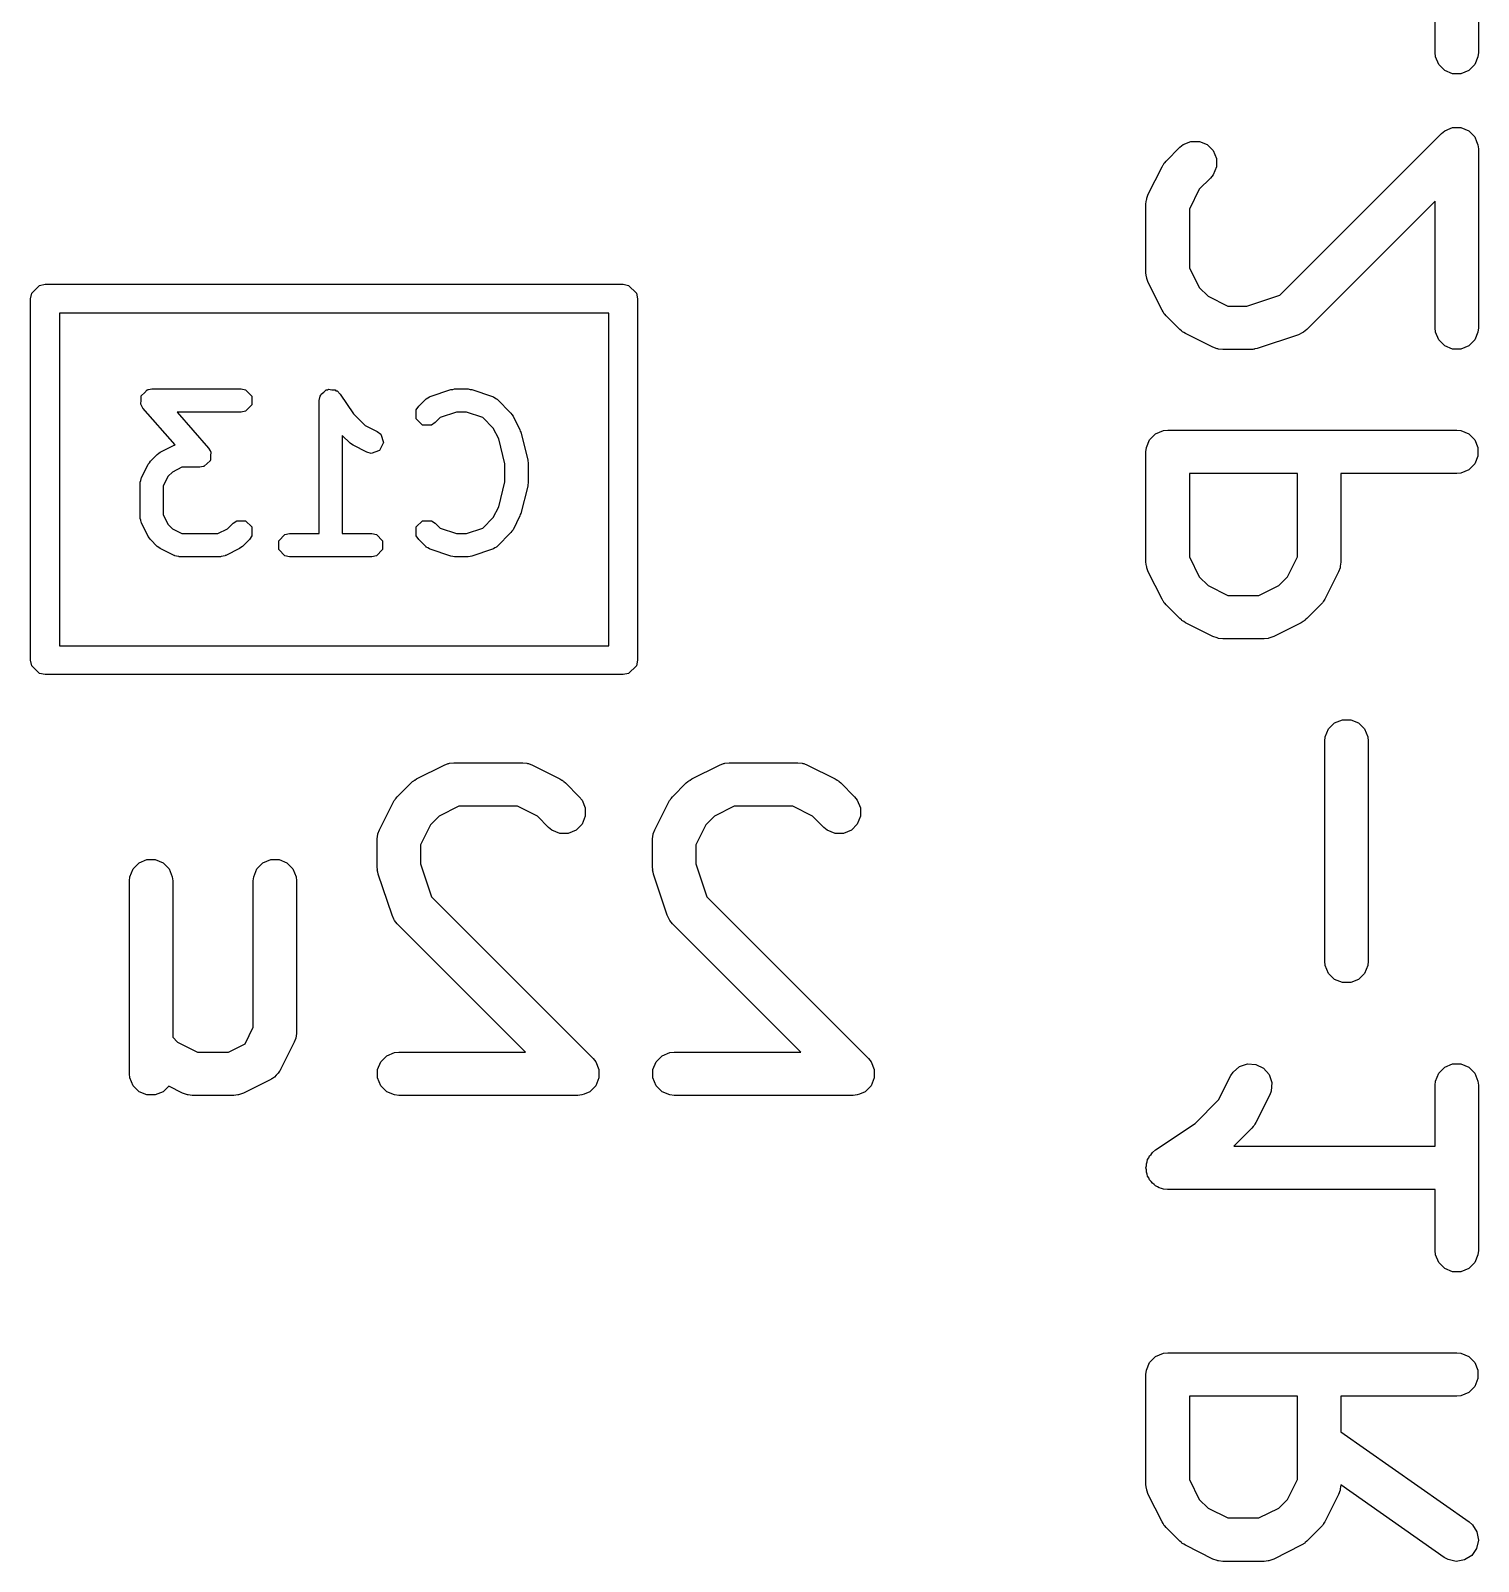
# Model space of a CAD drawing. Extents: x -0.05 to 2.94, y -0.16 to 2.16.
# Drawn here: x 2.6537 to 2.8509, y 1.0677 to 1.2761 of the extents above; entities that cross this region are included whole.
import ezdxf

# ---------------------------------------------------------------- set-up
doc = ezdxf.new("R2010")
doc.units = 0
doc.header["$MEASUREMENT"] = 0
doc.layers.add('BLACK', color=7, linetype='CONTINUOUS')

msp = doc.modelspace()

# ---------------------------------------------------------------- linework, layer by layer
at = {"layer": 'BLACK', "linetype": 'CONTINUOUS'}
for p, q in [((2.85086, 1.29563), (2.85086, 1.27313)), ((2.84495, 1.27313), (2.84495, 1.28143)), ((2.84501, 1.27255), (2.84495, 1.27313)), ((2.84545, 1.27149), (2.84501, 1.27255)), ((2.84627, 1.27068), (2.84545, 1.27149)), ((2.85036, 1.27149), (2.84955, 1.27068)), ((2.8508, 1.27255), (2.85036, 1.27149)), ((2.85086, 1.27313), (2.8508, 1.27255)), ((2.84733, 1.27023), (2.84627, 1.27068)), ((2.84848, 1.27023), (2.84733, 1.27023)), ((2.84955, 1.27068), (2.84848, 1.27023)), ((2.81065, 1.26059), (2.81171, 1.26103)), ((2.81171, 1.26103), (2.81286, 1.26103)), ((2.81286, 1.26103), (2.81393, 1.26059)), ((2.82381, 1.24009), (2.84582, 1.2621)), ((2.84582, 1.2621), (2.84627, 1.26246)), ((2.84627, 1.26246), (2.84702, 1.26277)), ((2.84702, 1.26277), (2.84733, 1.2629)), ((2.84733, 1.2629), (2.84848, 1.2629)), ((2.84848, 1.2629), (2.84955, 1.26246)), ((2.84955, 1.26246), (2.85036, 1.26165)), ((2.85036, 1.26165), (2.85062, 1.26103)), ((2.85062, 1.26103), (2.8508, 1.26058)), ((2.80832, 1.25835), (2.8102, 1.26022)), ((2.8102, 1.26022), (2.81065, 1.26059)), ((2.81393, 1.26059), (2.81474, 1.25977)), ((2.81474, 1.25977), (2.81518, 1.25871)), ((2.8508, 1.26058), (2.85086, 1.26001)), ((2.85086, 1.26001), (2.85086, 1.23564)), ((2.8059, 1.25383), (2.80777, 1.25758)), ((2.80777, 1.25758), (2.80793, 1.25783)), ((2.80793, 1.25783), (2.80796, 1.2579)), ((2.80796, 1.2579), (2.80802, 1.25798)), ((2.80802, 1.25798), (2.80808, 1.25807)), ((2.80808, 1.25807), (2.80814, 1.25812)), ((2.80814, 1.25812), (2.80832, 1.25835)), ((2.81518, 1.25756), (2.81474, 1.25649)), ((2.81518, 1.25871), (2.81518, 1.25756)), ((2.81437, 1.25604), (2.81284, 1.25451)), ((2.81474, 1.25649), (2.81437, 1.25604)), ((2.80558, 1.25251), (2.80564, 1.25308)), ((2.80564, 1.25308), (2.80568, 1.25318)), ((2.80568, 1.25318), (2.80569, 1.25329)), ((2.80569, 1.25329), (2.8059, 1.25383)), ((2.81284, 1.25451), (2.81149, 1.25181)), ((2.84495, 1.25288), (2.8275, 1.23542)), ((2.84495, 1.23564), (2.84495, 1.25288)), ((2.80558, 1.24313), (2.80558, 1.25251)), ((2.81149, 1.25181), (2.81149, 1.24383)), ((2.80564, 1.24256), (2.80558, 1.24313)), ((2.80568, 1.24246), (2.80564, 1.24256)), ((2.80569, 1.24235), (2.80568, 1.24246)), ((2.8059, 1.24181), (2.80569, 1.24235)), ((2.81149, 1.24383), (2.81284, 1.24113)), ((2.65366, 1.23961), (2.65381, 1.24036)), ((2.65381, 1.24036), (2.65488, 1.24142)), ((2.65488, 1.24142), (2.65563, 1.24157)), ((2.65563, 1.24157), (2.73437, 1.24157)), ((2.73437, 1.24157), (2.73512, 1.24142)), ((2.73512, 1.24142), (2.73619, 1.24036)), ((2.73619, 1.24036), (2.73634, 1.23961)), ((2.80777, 1.23806), (2.8059, 1.24181)), ((2.81284, 1.24113), (2.81403, 1.23994)), ((2.81931, 1.23859), (2.82381, 1.24009)), ((2.65366, 1.19039), (2.65366, 1.23961)), ((2.73634, 1.23961), (2.73634, 1.19039)), ((2.80793, 1.23782), (2.80777, 1.23806)), ((2.81403, 1.23994), (2.81673, 1.23859)), ((2.81673, 1.23859), (2.81931, 1.23859)), ((2.6576, 1.23764), (2.6576, 1.19236)), ((2.7324, 1.23764), (2.6576, 1.23764)), ((2.7324, 1.19236), (2.7324, 1.23764)), ((2.80796, 1.23774), (2.80793, 1.23782)), ((2.80802, 1.23766), (2.80796, 1.23774)), ((2.80808, 1.23757), (2.80802, 1.23766)), ((2.80814, 1.23752), (2.80808, 1.23757)), ((2.80832, 1.2373), (2.80814, 1.23752)), ((2.8102, 1.23542), (2.80832, 1.2373)), ((2.81042, 1.23524), (2.8102, 1.23542)), ((2.81048, 1.23518), (2.81042, 1.23524)), ((2.81056, 1.23512), (2.81048, 1.23518)), ((2.81065, 1.23506), (2.81056, 1.23512)), ((2.81072, 1.23503), (2.81065, 1.23506)), ((2.81097, 1.23487), (2.81072, 1.23503)), ((2.81471, 1.23299), (2.81097, 1.23487)), ((2.82634, 1.23471), (2.82072, 1.23283)), ((2.82687, 1.23495), (2.82634, 1.23471)), ((2.82695, 1.23501), (2.82687, 1.23495)), ((2.82705, 1.23506), (2.82695, 1.23501)), ((2.8275, 1.23542), (2.82705, 1.23506)), ((2.84501, 1.23506), (2.84495, 1.23564)), ((2.84545, 1.234), (2.84501, 1.23506)), ((2.84627, 1.23318), (2.84545, 1.234)), ((2.85036, 1.234), (2.84955, 1.23318)), ((2.8508, 1.23506), (2.85036, 1.234)), ((2.85086, 1.23564), (2.8508, 1.23506)), ((2.81526, 1.23279), (2.81471, 1.23299)), ((2.81536, 1.23278), (2.81526, 1.23279)), ((2.81546, 1.23274), (2.81536, 1.23278)), ((2.81604, 1.23268), (2.81546, 1.23274)), ((2.81978, 1.23268), (2.81604, 1.23268)), ((2.82008, 1.23271), (2.81978, 1.23268)), ((2.82015, 1.23271), (2.82008, 1.23271)), ((2.82026, 1.23273), (2.82015, 1.23271)), ((2.82036, 1.23274), (2.82026, 1.23273)), ((2.82043, 1.23277), (2.82036, 1.23274)), ((2.82072, 1.23283), (2.82043, 1.23277)), ((2.84733, 1.23274), (2.84627, 1.23318)), ((2.84848, 1.23274), (2.84733, 1.23274)), ((2.84955, 1.23318), (2.84848, 1.23274)), ((2.66867, 1.22524), (2.6687, 1.22579)), ((2.6687, 1.22634), (2.66874, 1.22638)), ((2.6687, 1.22579), (2.6687, 1.22634)), ((2.66874, 1.22638), (2.66875, 1.22644)), ((2.66875, 1.22644), (2.66916, 1.22681)), ((2.66916, 1.22681), (2.66956, 1.2272)), ((2.66956, 1.2272), (2.66963, 1.22721)), ((2.66963, 1.22721), (2.66965, 1.22723)), ((2.66965, 1.22723), (2.66972, 1.22723)), ((2.66972, 1.22723), (2.67016, 1.22732)), ((2.67016, 1.22732), (2.68235, 1.22732)), ((2.68235, 1.22732), (2.68295, 1.2272)), ((2.68295, 1.2272), (2.6838, 1.22634)), ((2.6838, 1.22634), (2.6838, 1.22514)), ((2.69296, 1.22574), (2.69308, 1.22634)), ((2.69296, 1.20763), (2.69296, 1.22574)), ((2.69308, 1.22634), (2.69319, 1.22646)), ((2.69319, 1.22646), (2.69322, 1.22662)), ((2.69322, 1.22662), (2.6936, 1.22687)), ((2.6936, 1.22687), (2.69393, 1.2272)), ((2.69393, 1.2272), (2.69409, 1.2272)), ((2.69409, 1.2272), (2.69423, 1.22729)), ((2.69423, 1.22729), (2.69468, 1.2272)), ((2.69468, 1.2272), (2.69513, 1.2272)), ((2.69513, 1.2272), (2.69525, 1.22708)), ((2.69525, 1.22708), (2.69541, 1.22705)), ((2.69541, 1.22705), (2.69584, 1.22662)), ((2.69584, 1.22662), (2.69763, 1.22393)), ((2.70654, 1.22498), (2.70748, 1.22592)), ((2.70748, 1.22592), (2.70754, 1.22596)), ((2.70754, 1.22596), (2.70756, 1.22599)), ((2.70756, 1.22599), (2.70778, 1.22612)), ((2.70778, 1.22612), (2.70799, 1.22626)), ((2.70799, 1.22626), (2.70803, 1.22626)), ((2.70803, 1.22626), (2.70809, 1.2263)), ((2.70809, 1.2263), (2.71091, 1.22724)), ((2.71091, 1.22724), (2.71116, 1.22727)), ((2.71116, 1.22727), (2.7114, 1.22732)), ((2.7114, 1.22732), (2.71328, 1.22732)), ((2.71328, 1.22732), (2.71353, 1.22727)), ((2.71353, 1.22727), (2.71378, 1.22724)), ((2.71378, 1.22724), (2.71659, 1.2263)), ((2.71659, 1.2263), (2.71666, 1.22626)), ((2.71666, 1.22626), (2.71669, 1.22626)), ((2.71669, 1.22626), (2.7169, 1.22612)), ((2.7169, 1.22612), (2.71712, 1.22599)), ((2.71712, 1.22599), (2.71714, 1.22596)), ((2.71714, 1.22596), (2.7172, 1.22592)), ((2.7172, 1.22592), (2.71908, 1.22404)), ((2.6687, 1.22517), (2.66867, 1.22524)), ((2.6687, 1.22514), (2.6687, 1.22517)), ((2.66875, 1.22509), (2.6687, 1.22514)), ((2.66897, 1.22471), (2.66875, 1.22509)), ((2.67335, 1.21971), (2.66897, 1.22471)), ((2.68235, 1.22417), (2.67363, 1.22417)), ((2.67363, 1.22417), (2.67791, 1.21928)), ((2.68295, 1.22429), (2.68235, 1.22417)), ((2.6838, 1.22514), (2.68295, 1.22429)), ((2.69763, 1.22393), (2.69921, 1.22235)), ((2.7062, 1.22447), (2.70654, 1.22498)), ((2.7062, 1.22326), (2.7062, 1.22447)), ((2.70944, 1.22343), (2.70877, 1.22275)), ((2.71166, 1.22417), (2.70944, 1.22343)), ((2.71302, 1.22417), (2.71166, 1.22417)), ((2.71524, 1.22343), (2.71302, 1.22417)), ((2.71667, 1.222), (2.71524, 1.22343)), ((2.71908, 1.22404), (2.71922, 1.22383)), ((2.71922, 1.22383), (2.71937, 1.22363)), ((2.71937, 1.22363), (2.72031, 1.22176)), ((2.69921, 1.22235), (2.70086, 1.22153)), ((2.70086, 1.22153), (2.70135, 1.22115)), ((2.70705, 1.22241), (2.7062, 1.22326)), ((2.70826, 1.22241), (2.70705, 1.22241)), ((2.70877, 1.22275), (2.70826, 1.22241)), ((2.71742, 1.22051), (2.71667, 1.222)), ((2.72031, 1.22176), (2.72036, 1.22159)), ((2.72036, 1.22159), (2.72043, 1.22144)), ((2.72043, 1.22144), (2.72137, 1.21769)), ((2.8069, 1.22122), (2.80796, 1.22166)), ((2.80796, 1.22166), (2.80854, 1.22172)), ((2.80854, 1.22172), (2.84791, 1.22172)), ((2.84791, 1.22172), (2.84848, 1.22166)), ((2.84848, 1.22166), (2.84955, 1.22122)), ((2.67133, 1.21871), (2.6732, 1.21965)), ((2.6732, 1.21965), (2.67328, 1.21967)), ((2.67328, 1.21967), (2.67331, 1.2197)), ((2.67331, 1.2197), (2.67335, 1.21971)), ((2.67791, 1.21928), (2.67813, 1.21889)), ((2.69717, 1.21994), (2.69611, 1.221)), ((2.69611, 1.221), (2.69611, 1.20763)), ((2.69738, 1.2198), (2.69717, 1.21994)), ((2.69758, 1.21965), (2.69738, 1.2198)), ((2.69945, 1.21871), (2.69758, 1.21965)), ((2.70173, 1.22001), (2.70119, 1.21893)), ((2.70135, 1.22115), (2.70173, 1.22001)), ((2.71827, 1.21711), (2.71742, 1.22051)), ((2.80558, 1.21876), (2.80564, 1.21934)), ((2.80564, 1.21934), (2.80608, 1.2204)), ((2.80608, 1.2204), (2.8069, 1.22122)), ((2.84955, 1.22122), (2.85036, 1.2204)), ((2.85036, 1.2204), (2.8508, 1.21934)), ((2.8508, 1.21934), (2.8508, 1.21819)), ((2.66969, 1.21707), (2.66984, 1.21727)), ((2.66984, 1.21727), (2.66998, 1.21748)), ((2.66998, 1.21748), (2.67092, 1.21842)), ((2.67092, 1.21842), (2.67113, 1.21856)), ((2.67113, 1.21856), (2.67133, 1.21871)), ((2.67772, 1.21718), (2.67732, 1.21679)), ((2.67813, 1.21754), (2.67772, 1.21718)), ((2.67813, 1.21889), (2.67818, 1.21885)), ((2.67814, 1.2176), (2.67813, 1.21754)), ((2.67818, 1.21764), (2.67814, 1.2176)), ((2.67818, 1.21885), (2.67818, 1.21881)), ((2.67818, 1.21881), (2.67821, 1.21875)), ((2.67821, 1.21875), (2.67818, 1.21819)), ((2.67818, 1.21819), (2.67818, 1.21764)), ((2.70004, 1.21855), (2.69945, 1.21871)), ((2.70119, 1.21893), (2.70004, 1.21855)), ((2.71827, 1.21469), (2.71827, 1.21711)), ((2.72137, 1.21769), (2.72138, 1.21749)), ((2.72138, 1.21749), (2.72142, 1.21731)), ((2.72142, 1.21731), (2.72142, 1.21449)), ((2.80558, 1.20376), (2.80558, 1.21876)), ((2.85036, 1.21712), (2.84955, 1.21631)), ((2.8508, 1.21819), (2.85036, 1.21712)), ((2.66866, 1.21485), (2.6687, 1.2151)), ((2.6687, 1.2151), (2.66873, 1.21512)), ((2.66873, 1.21512), (2.66875, 1.2152)), ((2.66875, 1.2152), (2.66969, 1.21707)), ((2.67239, 1.21544), (2.67173, 1.21412)), ((2.67297, 1.21601), (2.67239, 1.21544)), ((2.67428, 1.21667), (2.67297, 1.21601)), ((2.67672, 1.21667), (2.67428, 1.21667)), ((2.67716, 1.21676), (2.67672, 1.21667)), ((2.67723, 1.21675), (2.67716, 1.21676)), ((2.67725, 1.21677), (2.67723, 1.21675)), ((2.67732, 1.21679), (2.67725, 1.21677)), ((2.82621, 1.21581), (2.81149, 1.21581)), ((2.81149, 1.21581), (2.81149, 1.20446)), ((2.82621, 1.20446), (2.82621, 1.21581)), ((2.84791, 1.21581), (2.83211, 1.21581)), ((2.83211, 1.21581), (2.83211, 1.20376)), ((2.84848, 1.21587), (2.84791, 1.21581)), ((2.84955, 1.21631), (2.84848, 1.21587)), ((2.66858, 1.21449), (2.6686, 1.21457)), ((2.66858, 1.20981), (2.66858, 1.21449)), ((2.66859, 1.21461), (2.66866, 1.21485)), ((2.6686, 1.21457), (2.66859, 1.21461)), ((2.67173, 1.21412), (2.67173, 1.21018)), ((2.71742, 1.21129), (2.71827, 1.21469)), ((2.72137, 1.21411), (2.72043, 1.21036)), ((2.72138, 1.2143), (2.72137, 1.21411)), ((2.72142, 1.21449), (2.72138, 1.2143)), ((2.71667, 1.2098), (2.71742, 1.21129)), ((2.6686, 1.20973), (2.66858, 1.20981)), ((2.66859, 1.20969), (2.6686, 1.20973)), ((2.66866, 1.20945), (2.66859, 1.20969)), ((2.6687, 1.2092), (2.66866, 1.20945)), ((2.66873, 1.20918), (2.6687, 1.2092)), ((2.66875, 1.2091), (2.66873, 1.20918)), ((2.66969, 1.20723), (2.66875, 1.2091)), ((2.67173, 1.21018), (2.67239, 1.20886)), ((2.67239, 1.20886), (2.67297, 1.20829)), ((2.68048, 1.20829), (2.68123, 1.20905)), ((2.68123, 1.20905), (2.68174, 1.20939)), ((2.68174, 1.20939), (2.68295, 1.20939)), ((2.68295, 1.20939), (2.6838, 1.20853)), ((2.7062, 1.20853), (2.70705, 1.20939)), ((2.70705, 1.20939), (2.70826, 1.20939)), ((2.70826, 1.20939), (2.70877, 1.20905)), ((2.70877, 1.20905), (2.70944, 1.20837)), ((2.71524, 1.20837), (2.71667, 1.2098)), ((2.72031, 1.21004), (2.71937, 1.20816)), ((2.72036, 1.21021), (2.72031, 1.21004)), ((2.72043, 1.21036), (2.72036, 1.21021)), ((2.66984, 1.20703), (2.66969, 1.20723)), ((2.66998, 1.20682), (2.66984, 1.20703)), ((2.67092, 1.20588), (2.66998, 1.20682)), ((2.67297, 1.20829), (2.67428, 1.20763)), ((2.67428, 1.20763), (2.67916, 1.20763)), ((2.67916, 1.20763), (2.68048, 1.20829)), ((2.68346, 1.20682), (2.68252, 1.20588)), ((2.6838, 1.20733), (2.68346, 1.20682)), ((2.6838, 1.20853), (2.6838, 1.20733)), ((2.68745, 1.20666), (2.6883, 1.20751)), ((2.6883, 1.20751), (2.68891, 1.20763)), ((2.68891, 1.20763), (2.69296, 1.20763)), ((2.69611, 1.20763), (2.70016, 1.20763)), ((2.70016, 1.20763), (2.70076, 1.20751)), ((2.70076, 1.20751), (2.70161, 1.20666)), ((2.7062, 1.20733), (2.7062, 1.20853)), ((2.70654, 1.20682), (2.7062, 1.20733)), ((2.70748, 1.20588), (2.70654, 1.20682)), ((2.70944, 1.20837), (2.71166, 1.20763)), ((2.71166, 1.20763), (2.71302, 1.20763)), ((2.71302, 1.20763), (2.71524, 1.20837)), ((2.71908, 1.20776), (2.7172, 1.20588)), ((2.71922, 1.20797), (2.71908, 1.20776)), ((2.71937, 1.20816), (2.71922, 1.20797)), ((2.67113, 1.20574), (2.67092, 1.20588)), ((2.67133, 1.20559), (2.67113, 1.20574)), ((2.6732, 1.20465), (2.67133, 1.20559)), ((2.67328, 1.20463), (2.6732, 1.20465)), ((2.67331, 1.2046), (2.67328, 1.20463)), ((2.67355, 1.20455), (2.67331, 1.2046)), ((2.68014, 1.2046), (2.67989, 1.20455)), ((2.68016, 1.20463), (2.68014, 1.2046)), ((2.68024, 1.20465), (2.68016, 1.20463)), ((2.68211, 1.20559), (2.68024, 1.20465)), ((2.68231, 1.20574), (2.68211, 1.20559)), ((2.68252, 1.20588), (2.68231, 1.20574)), ((2.68745, 1.20545), (2.68745, 1.20666)), ((2.6883, 1.2046), (2.68745, 1.20545)), ((2.68891, 1.20448), (2.6883, 1.2046)), ((2.70076, 1.2046), (2.70016, 1.20448)), ((2.70161, 1.20545), (2.70076, 1.2046)), ((2.70161, 1.20666), (2.70161, 1.20545)), ((2.70754, 1.20584), (2.70748, 1.20588)), ((2.70756, 1.2058), (2.70754, 1.20584)), ((2.70778, 1.20568), (2.70756, 1.2058)), ((2.70799, 1.20554), (2.70778, 1.20568)), ((2.70803, 1.20554), (2.70799, 1.20554)), ((2.70809, 1.2055), (2.70803, 1.20554)), ((2.71091, 1.20456), (2.70809, 1.2055)), ((2.71659, 1.2055), (2.71378, 1.20456)), ((2.71666, 1.20554), (2.71659, 1.2055)), ((2.71669, 1.20554), (2.71666, 1.20554)), ((2.7169, 1.20568), (2.71669, 1.20554)), ((2.71712, 1.2058), (2.7169, 1.20568)), ((2.71714, 1.20584), (2.71712, 1.2058)), ((2.7172, 1.20588), (2.71714, 1.20584)), ((2.6738, 1.20449), (2.67355, 1.20455)), ((2.67383, 1.2045), (2.6738, 1.20449)), ((2.67391, 1.20448), (2.67383, 1.2045)), ((2.67953, 1.20448), (2.67391, 1.20448)), ((2.67961, 1.2045), (2.67953, 1.20448)), ((2.67964, 1.20449), (2.67961, 1.2045)), ((2.67989, 1.20455), (2.67964, 1.20449)), ((2.70016, 1.20448), (2.68891, 1.20448)), ((2.71116, 1.20453), (2.71091, 1.20456)), ((2.7114, 1.20448), (2.71116, 1.20453)), ((2.71328, 1.20448), (2.7114, 1.20448)), ((2.71353, 1.20453), (2.71328, 1.20448)), ((2.71378, 1.20456), (2.71353, 1.20453)), ((2.80564, 1.20319), (2.80558, 1.20376)), ((2.80568, 1.20309), (2.80564, 1.20319)), ((2.80569, 1.20298), (2.80568, 1.20309)), ((2.8059, 1.20244), (2.80569, 1.20298)), ((2.81149, 1.20446), (2.81284, 1.20176)), ((2.82486, 1.20176), (2.82621, 1.20446)), ((2.83201, 1.20298), (2.8318, 1.20244)), ((2.83205, 1.20319), (2.83201, 1.20309)), ((2.83201, 1.20309), (2.83201, 1.20298)), ((2.83211, 1.20376), (2.83205, 1.20319)), ((2.80777, 1.19869), (2.8059, 1.20244)), ((2.81284, 1.20176), (2.81403, 1.20057)), ((2.81403, 1.20057), (2.81673, 1.19922)), ((2.82096, 1.19922), (2.82366, 1.20057)), ((2.82366, 1.20057), (2.82486, 1.20176)), ((2.8318, 1.20244), (2.82992, 1.19869)), ((2.80793, 1.19845), (2.80777, 1.19869)), ((2.80796, 1.19837), (2.80793, 1.19845)), ((2.80802, 1.19829), (2.80796, 1.19837)), ((2.81673, 1.19922), (2.82096, 1.19922)), ((2.82974, 1.19837), (2.82967, 1.19829)), ((2.82977, 1.19845), (2.82974, 1.19837)), ((2.82992, 1.19869), (2.82977, 1.19845)), ((2.80808, 1.1982), (2.80802, 1.19829)), ((2.80814, 1.19815), (2.80808, 1.1982)), ((2.80832, 1.19793), (2.80814, 1.19815)), ((2.8102, 1.19605), (2.80832, 1.19793)), ((2.82937, 1.19793), (2.8275, 1.19605)), ((2.82956, 1.19815), (2.82937, 1.19793)), ((2.82962, 1.1982), (2.82956, 1.19815)), ((2.82967, 1.19829), (2.82962, 1.1982)), ((2.81042, 1.19587), (2.8102, 1.19605)), ((2.81048, 1.19581), (2.81042, 1.19587)), ((2.81056, 1.19575), (2.81048, 1.19581)), ((2.81065, 1.19569), (2.81056, 1.19575)), ((2.81072, 1.19566), (2.81065, 1.19569)), ((2.81097, 1.1955), (2.81072, 1.19566)), ((2.81471, 1.19362), (2.81097, 1.1955)), ((2.82673, 1.1955), (2.82298, 1.19362)), ((2.82698, 1.19566), (2.82673, 1.1955)), ((2.82705, 1.19569), (2.82698, 1.19566)), ((2.82713, 1.19575), (2.82705, 1.19569)), ((2.82722, 1.19581), (2.82713, 1.19575)), ((2.82727, 1.19587), (2.82722, 1.19581)), ((2.8275, 1.19605), (2.82727, 1.19587)), ((2.6576, 1.19236), (2.7324, 1.19236)), ((2.81526, 1.19342), (2.81471, 1.19362)), ((2.81536, 1.19341), (2.81526, 1.19342)), ((2.81546, 1.19337), (2.81536, 1.19341)), ((2.81604, 1.19331), (2.81546, 1.19337)), ((2.82166, 1.19331), (2.81604, 1.19331)), ((2.82224, 1.19337), (2.82166, 1.19331)), ((2.82233, 1.19341), (2.82224, 1.19337)), ((2.82244, 1.19342), (2.82233, 1.19341)), ((2.82298, 1.19362), (2.82244, 1.19342)), ((2.65381, 1.18964), (2.65366, 1.19039)), ((2.73634, 1.19039), (2.73619, 1.18964)), ((2.65488, 1.18858), (2.65381, 1.18964)), ((2.65563, 1.18843), (2.65488, 1.18858)), ((2.73437, 1.18843), (2.65563, 1.18843)), ((2.73512, 1.18858), (2.73437, 1.18843)), ((2.73619, 1.18964), (2.73512, 1.18858)), ((2.83045, 1.18103), (2.83127, 1.18185)), ((2.83127, 1.18185), (2.83233, 1.18229)), ((2.83233, 1.18229), (2.83348, 1.18229)), ((2.83348, 1.18229), (2.83455, 1.18185)), ((2.83455, 1.18185), (2.83536, 1.18103)), ((2.82996, 1.17939), (2.83001, 1.17997)), ((2.83001, 1.17997), (2.83045, 1.18103)), ((2.83536, 1.18103), (2.8358, 1.17997)), ((2.8358, 1.17997), (2.83586, 1.17939)), ((2.82996, 1.1494), (2.82996, 1.17939)), ((2.83586, 1.17939), (2.83586, 1.1494)), ((2.70624, 1.17423), (2.70999, 1.1761)), ((2.70999, 1.1761), (2.71053, 1.17631)), ((2.71053, 1.17631), (2.71064, 1.17632)), ((2.71064, 1.17632), (2.71074, 1.17636)), ((2.71074, 1.17636), (2.71131, 1.17642)), ((2.71131, 1.17642), (2.72069, 1.17642)), ((2.72069, 1.17642), (2.72126, 1.17636)), ((2.72126, 1.17636), (2.72136, 1.17632)), ((2.72136, 1.17632), (2.72147, 1.17631)), ((2.72147, 1.17631), (2.72201, 1.1761)), ((2.72201, 1.1761), (2.72576, 1.17423)), ((2.74374, 1.17423), (2.74749, 1.1761)), ((2.74749, 1.1761), (2.74803, 1.17631)), ((2.74803, 1.17631), (2.74813, 1.17632)), ((2.74813, 1.17632), (2.74823, 1.17636)), ((2.74823, 1.17636), (2.74881, 1.17642)), ((2.74881, 1.17642), (2.75818, 1.17642)), ((2.75818, 1.17642), (2.75876, 1.17636)), ((2.75876, 1.17636), (2.75886, 1.17632)), ((2.75886, 1.17632), (2.75896, 1.17631)), ((2.75896, 1.17631), (2.7595, 1.1761)), ((2.7595, 1.1761), (2.76325, 1.17423)), ((2.7036, 1.1718), (2.70548, 1.17368)), ((2.70548, 1.17368), (2.7057, 1.17386)), ((2.7057, 1.17386), (2.70575, 1.17392)), ((2.70575, 1.17392), (2.70584, 1.17398)), ((2.70584, 1.17398), (2.70592, 1.17404)), ((2.70592, 1.17404), (2.706, 1.17407)), ((2.706, 1.17407), (2.70624, 1.17423)), ((2.72576, 1.17423), (2.726, 1.17407)), ((2.726, 1.17407), (2.72608, 1.17404)), ((2.72608, 1.17404), (2.72616, 1.17398)), ((2.72616, 1.17398), (2.72625, 1.17392)), ((2.72625, 1.17392), (2.7263, 1.17386)), ((2.7263, 1.17386), (2.72652, 1.17368)), ((2.72652, 1.17368), (2.7284, 1.1718)), ((2.7411, 1.1718), (2.74297, 1.17368)), ((2.74297, 1.17368), (2.7432, 1.17386)), ((2.7432, 1.17386), (2.74325, 1.17392)), ((2.74325, 1.17392), (2.74334, 1.17398)), ((2.74334, 1.17398), (2.74342, 1.17404)), ((2.74342, 1.17404), (2.74349, 1.17407)), ((2.74349, 1.17407), (2.74374, 1.17423)), ((2.76325, 1.17423), (2.7635, 1.17407)), ((2.7635, 1.17407), (2.76357, 1.17404)), ((2.76357, 1.17404), (2.76365, 1.17398)), ((2.76365, 1.17398), (2.76374, 1.17392)), ((2.76374, 1.17392), (2.76379, 1.17386)), ((2.76379, 1.17386), (2.76402, 1.17368)), ((2.76402, 1.17368), (2.76589, 1.1718)), ((2.70305, 1.17103), (2.7032, 1.17128)), ((2.7032, 1.17128), (2.70323, 1.17135)), ((2.70323, 1.17135), (2.7033, 1.17144)), ((2.7033, 1.17144), (2.70336, 1.17152)), ((2.70336, 1.17152), (2.70342, 1.17158)), ((2.70342, 1.17158), (2.7036, 1.1718)), ((2.7284, 1.1718), (2.72877, 1.17135)), ((2.72877, 1.17135), (2.72921, 1.17029)), ((2.74054, 1.17103), (2.7407, 1.17128)), ((2.7407, 1.17128), (2.74073, 1.17135)), ((2.74073, 1.17135), (2.7408, 1.17144)), ((2.7408, 1.17144), (2.74085, 1.17152)), ((2.74085, 1.17152), (2.74091, 1.17158)), ((2.74091, 1.17158), (2.7411, 1.1718)), ((2.76589, 1.1718), (2.76626, 1.17135)), ((2.76626, 1.17135), (2.7667, 1.17029)), ((2.70117, 1.16729), (2.70305, 1.17103)), ((2.70931, 1.16916), (2.70812, 1.16797)), ((2.71201, 1.17051), (2.70931, 1.16916)), ((2.71999, 1.17051), (2.71201, 1.17051)), ((2.72269, 1.16916), (2.71999, 1.17051)), ((2.72422, 1.16763), (2.72269, 1.16916)), ((2.72921, 1.17029), (2.72921, 1.16914)), ((2.73867, 1.16729), (2.74054, 1.17103)), ((2.74681, 1.16916), (2.74561, 1.16797)), ((2.74951, 1.17051), (2.74681, 1.16916)), ((2.75749, 1.17051), (2.74951, 1.17051)), ((2.76018, 1.16916), (2.75749, 1.17051)), ((2.76172, 1.16763), (2.76018, 1.16916)), ((2.7667, 1.17029), (2.7667, 1.16914)), ((2.70097, 1.16674), (2.70117, 1.16729)), ((2.70812, 1.16797), (2.70677, 1.16527)), ((2.72467, 1.16726), (2.72422, 1.16763)), ((2.72574, 1.16682), (2.72467, 1.16726)), ((2.72795, 1.16726), (2.72689, 1.16682)), ((2.72877, 1.16807), (2.72795, 1.16726)), ((2.72921, 1.16914), (2.72877, 1.16807)), ((2.73846, 1.16674), (2.73867, 1.16729)), ((2.74561, 1.16797), (2.74426, 1.16527)), ((2.76217, 1.16726), (2.76172, 1.16763)), ((2.76323, 1.16682), (2.76217, 1.16726)), ((2.76545, 1.16726), (2.76438, 1.16682)), ((2.76626, 1.16807), (2.76545, 1.16726)), ((2.7667, 1.16914), (2.76626, 1.16807)), ((2.70086, 1.16596), (2.70092, 1.16654)), ((2.70086, 1.16222), (2.70086, 1.16596)), ((2.70092, 1.16654), (2.70096, 1.16664)), ((2.70096, 1.16664), (2.70097, 1.16674)), ((2.70677, 1.16527), (2.70677, 1.16269)), ((2.72689, 1.16682), (2.72574, 1.16682)), ((2.73836, 1.16596), (2.73841, 1.16654)), ((2.73836, 1.16222), (2.73836, 1.16596)), ((2.73841, 1.16654), (2.73845, 1.16664)), ((2.73845, 1.16664), (2.73846, 1.16674)), ((2.74426, 1.16527), (2.74426, 1.16269)), ((2.76438, 1.16682), (2.76323, 1.16682)), ((2.66843, 1.1628), (2.66949, 1.16324)), ((2.66949, 1.16324), (2.67064, 1.16324)), ((2.67064, 1.16324), (2.67171, 1.1628)), ((2.6853, 1.1628), (2.68637, 1.16324)), ((2.68637, 1.16324), (2.68752, 1.16324)), ((2.68752, 1.16324), (2.68858, 1.1628)), ((2.66712, 1.16034), (2.66717, 1.16092)), ((2.66717, 1.16092), (2.66761, 1.16198)), ((2.66761, 1.16198), (2.66843, 1.1628)), ((2.67171, 1.1628), (2.67252, 1.16198)), ((2.67252, 1.16198), (2.67296, 1.16092)), ((2.67296, 1.16092), (2.67302, 1.16034)), ((2.68399, 1.16034), (2.68405, 1.16092)), ((2.68405, 1.16092), (2.68449, 1.16198)), ((2.68449, 1.16198), (2.6853, 1.1628)), ((2.68858, 1.1628), (2.6894, 1.16198)), ((2.6894, 1.16198), (2.68984, 1.16092)), ((2.68984, 1.16092), (2.68989, 1.16034)), ((2.70089, 1.16192), (2.70086, 1.16222)), ((2.70088, 1.16185), (2.70089, 1.16192)), ((2.70091, 1.16174), (2.70088, 1.16185)), ((2.70092, 1.16164), (2.70091, 1.16174)), ((2.70095, 1.16157), (2.70092, 1.16164)), ((2.70101, 1.16128), (2.70095, 1.16157)), ((2.70289, 1.15566), (2.70101, 1.16128)), ((2.70677, 1.16269), (2.70827, 1.15819)), ((2.73839, 1.16192), (2.73836, 1.16222)), ((2.73838, 1.16185), (2.73839, 1.16192)), ((2.7384, 1.16174), (2.73838, 1.16185)), ((2.73841, 1.16164), (2.7384, 1.16174)), ((2.73844, 1.16157), (2.73841, 1.16164)), ((2.73851, 1.16128), (2.73844, 1.16157)), ((2.74038, 1.15566), (2.73851, 1.16128)), ((2.74426, 1.16269), (2.74576, 1.15819)), ((2.66712, 1.13409), (2.66712, 1.16034)), ((2.67302, 1.16034), (2.67302, 1.13907)), ((2.68399, 1.14042), (2.68399, 1.16034)), ((2.68989, 1.16034), (2.68989, 1.13972)), ((2.70827, 1.15819), (2.73027, 1.13618)), ((2.74576, 1.15819), (2.76777, 1.13618)), ((2.70312, 1.15513), (2.70289, 1.15566)), ((2.70319, 1.15505), (2.70312, 1.15513)), ((2.70323, 1.15495), (2.70319, 1.15505)), ((2.7036, 1.1545), (2.70323, 1.15495)), ((2.74062, 1.15513), (2.74038, 1.15566)), ((2.74069, 1.15505), (2.74062, 1.15513)), ((2.74073, 1.15495), (2.74069, 1.15505)), ((2.7411, 1.1545), (2.74073, 1.15495)), ((2.72106, 1.13705), (2.7036, 1.1545)), ((2.75855, 1.13705), (2.7411, 1.1545)), ((2.83001, 1.14882), (2.82996, 1.1494)), ((2.83045, 1.14776), (2.83001, 1.14882)), ((2.8358, 1.14882), (2.83536, 1.14776)), ((2.83586, 1.1494), (2.8358, 1.14882)), ((2.83127, 1.14694), (2.83045, 1.14776)), ((2.83233, 1.1465), (2.83127, 1.14694)), ((2.83348, 1.1465), (2.83233, 1.1465)), ((2.83455, 1.14694), (2.83348, 1.1465)), ((2.83536, 1.14776), (2.83455, 1.14694)), ((2.68287, 1.13817), (2.68399, 1.14042)), ((2.67302, 1.13907), (2.67369, 1.1384)), ((2.67369, 1.1384), (2.67639, 1.13705)), ((2.68062, 1.13705), (2.68287, 1.13817)), ((2.68958, 1.1384), (2.68771, 1.13465)), ((2.68979, 1.13894), (2.68958, 1.1384)), ((2.6898, 1.13904), (2.68979, 1.13894)), ((2.68984, 1.13914), (2.6898, 1.13904)), ((2.68989, 1.13972), (2.68984, 1.13914)), ((2.67639, 1.13705), (2.68062, 1.13705)), ((2.70136, 1.13573), (2.70217, 1.13655)), ((2.70217, 1.13655), (2.70324, 1.13699)), ((2.70324, 1.13699), (2.70381, 1.13705)), ((2.70381, 1.13705), (2.72106, 1.13705)), ((2.73027, 1.13618), (2.73064, 1.13573)), ((2.73885, 1.13573), (2.73967, 1.13655)), ((2.73967, 1.13655), (2.74073, 1.13699)), ((2.74073, 1.13699), (2.74131, 1.13705)), ((2.74131, 1.13705), (2.75855, 1.13705)), ((2.76777, 1.13618), (2.76814, 1.13573)), ((2.66717, 1.13352), (2.66712, 1.13409)), ((2.68712, 1.13392), (2.68688, 1.13364)), ((2.6874, 1.13416), (2.68712, 1.13392)), ((2.68758, 1.13445), (2.6874, 1.13416)), ((2.68763, 1.13451), (2.68758, 1.13445)), ((2.68765, 1.13455), (2.68763, 1.13451)), ((2.68771, 1.13465), (2.68765, 1.13455)), ((2.70092, 1.13467), (2.70136, 1.13573)), ((2.70092, 1.13352), (2.70092, 1.13467)), ((2.73064, 1.13573), (2.73108, 1.13467)), ((2.73108, 1.13467), (2.73108, 1.13352)), ((2.73841, 1.13467), (2.73885, 1.13573)), ((2.73841, 1.13352), (2.73841, 1.13467)), ((2.76814, 1.13573), (2.76858, 1.13467)), ((2.76858, 1.13467), (2.76858, 1.13352)), ((2.81548, 1.13052), (2.81714, 1.13384)), ((2.81714, 1.13384), (2.81745, 1.13433)), ((2.81745, 1.13433), (2.81832, 1.13509)), ((2.81832, 1.13509), (2.81942, 1.13545)), ((2.81942, 1.13545), (2.82056, 1.13537)), ((2.82056, 1.13537), (2.8216, 1.13486)), ((2.8216, 1.13486), (2.82235, 1.13399)), ((2.82235, 1.13399), (2.82271, 1.13289)), ((2.84501, 1.1331), (2.84545, 1.13416)), ((2.84545, 1.13416), (2.84627, 1.13498)), ((2.84627, 1.13498), (2.84733, 1.13542)), ((2.84733, 1.13542), (2.84848, 1.13542)), ((2.84848, 1.13542), (2.84955, 1.13498)), ((2.84955, 1.13498), (2.85036, 1.13416)), ((2.85036, 1.13416), (2.8508, 1.1331)), ((2.66761, 1.13245), (2.66717, 1.13352)), ((2.66843, 1.13164), (2.66761, 1.13245)), ((2.66949, 1.1312), (2.66843, 1.13164)), ((2.67171, 1.13164), (2.67064, 1.1312)), ((2.67247, 1.1324), (2.67171, 1.13164)), ((2.67437, 1.13145), (2.67247, 1.1324)), ((2.68639, 1.13333), (2.68264, 1.13145)), ((2.68648, 1.13339), (2.68639, 1.13333)), ((2.68653, 1.1334), (2.68648, 1.13339)), ((2.68659, 1.13345), (2.68653, 1.1334)), ((2.68688, 1.13364), (2.68659, 1.13345)), ((2.70136, 1.13245), (2.70092, 1.13352)), ((2.70217, 1.13164), (2.70136, 1.13245)), ((2.70324, 1.1312), (2.70217, 1.13164)), ((2.72983, 1.13164), (2.72907, 1.13133)), ((2.73064, 1.13245), (2.72983, 1.13164)), ((2.73108, 1.13352), (2.73064, 1.13245)), ((2.73885, 1.13245), (2.73841, 1.13352)), ((2.73967, 1.13164), (2.73885, 1.13245)), ((2.74073, 1.1312), (2.73967, 1.13164)), ((2.76732, 1.13164), (2.76657, 1.13133)), ((2.76814, 1.13245), (2.76732, 1.13164)), ((2.76858, 1.13352), (2.76814, 1.13245)), ((2.82263, 1.13174), (2.82243, 1.1312)), ((2.82271, 1.13289), (2.82263, 1.13174)), ((2.84495, 1.13252), (2.84501, 1.1331)), ((2.84495, 1.12423), (2.84495, 1.13252)), ((2.8508, 1.1331), (2.85086, 1.13252)), ((2.85086, 1.13252), (2.85086, 1.11003)), ((2.67064, 1.1312), (2.66949, 1.1312)), ((2.67491, 1.13125), (2.67437, 1.13145)), ((2.67502, 1.13124), (2.67491, 1.13125)), ((2.67512, 1.1312), (2.67502, 1.13124)), ((2.67569, 1.13114), (2.67512, 1.1312)), ((2.68132, 1.13114), (2.67569, 1.13114)), ((2.68189, 1.1312), (2.68132, 1.13114)), ((2.68199, 1.13124), (2.68189, 1.1312)), ((2.6821, 1.13125), (2.68199, 1.13124)), ((2.68264, 1.13145), (2.6821, 1.13125)), ((2.70381, 1.13114), (2.70324, 1.1312)), ((2.72819, 1.13114), (2.70381, 1.13114)), ((2.72876, 1.1312), (2.72819, 1.13114)), ((2.72907, 1.13133), (2.72876, 1.1312)), ((2.74131, 1.13114), (2.74073, 1.1312)), ((2.76568, 1.13114), (2.74131, 1.13114)), ((2.76626, 1.1312), (2.76568, 1.13114)), ((2.76657, 1.13133), (2.76626, 1.1312)), ((2.81228, 1.12732), (2.81548, 1.13052)), ((2.82243, 1.1312), (2.82055, 1.12745)), ((2.8069, 1.12373), (2.81228, 1.12732)), ((2.82, 1.12669), (2.81754, 1.12423)), ((2.82018, 1.12691), (2.82, 1.12669)), ((2.82024, 1.12696), (2.82018, 1.12691)), ((2.8203, 1.12705), (2.82024, 1.12696)), ((2.82037, 1.12713), (2.8203, 1.12705)), ((2.82039, 1.12721), (2.82037, 1.12713)), ((2.82055, 1.12745), (2.82039, 1.12721)), ((2.80629, 1.12312), (2.80645, 1.12336)), ((2.80645, 1.12336), (2.80689, 1.12373)), ((2.80689, 1.12373), (2.8069, 1.12373)), ((2.8069, 1.12373), (2.8069, 1.12373)), ((2.8069, 1.12373), (2.8069, 1.12373)), ((2.81754, 1.12423), (2.84495, 1.12423)), ((2.80558, 1.12128), (2.80564, 1.12156)), ((2.80564, 1.12099), (2.80558, 1.12128)), ((2.80564, 1.12185), (2.80575, 1.12212)), ((2.80564, 1.12156), (2.80564, 1.12185)), ((2.80575, 1.12212), (2.80581, 1.12241)), ((2.80581, 1.12241), (2.80597, 1.12265)), ((2.80597, 1.12265), (2.80608, 1.12292)), ((2.80608, 1.12292), (2.80629, 1.12312)), ((2.80564, 1.1207), (2.80564, 1.12099)), ((2.80575, 1.12043), (2.80564, 1.1207)), ((2.80581, 1.12015), (2.80575, 1.12043)), ((2.80597, 1.1199), (2.80581, 1.12015)), ((2.80608, 1.11963), (2.80597, 1.1199)), ((2.80629, 1.11943), (2.80608, 1.11963)), ((2.80645, 1.11919), (2.80629, 1.11943)), ((2.80669, 1.11903), (2.80645, 1.11919)), ((2.8069, 1.11882), (2.80669, 1.11903)), ((2.80716, 1.11871), (2.8069, 1.11882)), ((2.8074, 1.11855), (2.80716, 1.11871)), ((2.80769, 1.11849), (2.8074, 1.11855)), ((2.80796, 1.11838), (2.80769, 1.11849)), ((2.80853, 1.11832), (2.80796, 1.11838)), ((2.80854, 1.11832), (2.80853, 1.11832)), ((2.80853, 1.11832), (2.80853, 1.11832)), ((2.80853, 1.11832), (2.80853, 1.11832)), ((2.84495, 1.11832), (2.80854, 1.11832)), ((2.84495, 1.11003), (2.84495, 1.11832)), ((2.84501, 1.10945), (2.84495, 1.11003)), ((2.84545, 1.10839), (2.84501, 1.10945)), ((2.8508, 1.10945), (2.85036, 1.10839)), ((2.85086, 1.11003), (2.8508, 1.10945)), ((2.84627, 1.10757), (2.84545, 1.10839)), ((2.84733, 1.10713), (2.84627, 1.10757)), ((2.84848, 1.10713), (2.84733, 1.10713)), ((2.84955, 1.10757), (2.84848, 1.10713)), ((2.85036, 1.10839), (2.84955, 1.10757)), ((2.80564, 1.09373), (2.80608, 1.09479)), ((2.80608, 1.09479), (2.8069, 1.09561)), ((2.8069, 1.09561), (2.80796, 1.09605)), ((2.80796, 1.09605), (2.80854, 1.09611)), ((2.80854, 1.09611), (2.84791, 1.09611)), ((2.84791, 1.09611), (2.84848, 1.09605)), ((2.84848, 1.09605), (2.84955, 1.09561)), ((2.84955, 1.09561), (2.85036, 1.09479)), ((2.85036, 1.09479), (2.8508, 1.09373)), ((2.80558, 1.09315), (2.80564, 1.09373)), ((2.80558, 1.07816), (2.80558, 1.09315)), ((2.8508, 1.09258), (2.85036, 1.09151)), ((2.8508, 1.09373), (2.8508, 1.09258)), ((2.82621, 1.0902), (2.81149, 1.0902)), ((2.81149, 1.0902), (2.81149, 1.07885)), ((2.82621, 1.07885), (2.82621, 1.0902)), ((2.84791, 1.0902), (2.83211, 1.0902)), ((2.83211, 1.0902), (2.83211, 1.08532)), ((2.84848, 1.09026), (2.84791, 1.0902)), ((2.84955, 1.0907), (2.84848, 1.09026)), ((2.85036, 1.09151), (2.84955, 1.0907)), ((2.83211, 1.08532), (2.8496, 1.07308)), ((2.80564, 1.07758), (2.80558, 1.07816)), ((2.80568, 1.07748), (2.80564, 1.07758)), ((2.80569, 1.07738), (2.80568, 1.07748)), ((2.81149, 1.07885), (2.81284, 1.07615)), ((2.82486, 1.07615), (2.82621, 1.07885)), ((2.83205, 1.07758), (2.83201, 1.07748)), ((2.83201, 1.07748), (2.83201, 1.07738)), ((2.83211, 1.07811), (2.83205, 1.07758)), ((2.84621, 1.06824), (2.83211, 1.07811)), ((2.8059, 1.07683), (2.80569, 1.07738)), ((2.80777, 1.07309), (2.8059, 1.07683)), ((2.81284, 1.07615), (2.81403, 1.07496)), ((2.82366, 1.07496), (2.82486, 1.07615)), ((2.8318, 1.07683), (2.82992, 1.07309)), ((2.83201, 1.07738), (2.8318, 1.07683)), ((2.81403, 1.07496), (2.81673, 1.07361)), ((2.81673, 1.07361), (2.82096, 1.07361)), ((2.82096, 1.07361), (2.82366, 1.07496)), ((2.80793, 1.07284), (2.80777, 1.07309)), ((2.80796, 1.07277), (2.80793, 1.07284)), ((2.80802, 1.07268), (2.80796, 1.07277)), ((2.80808, 1.0726), (2.80802, 1.07268)), ((2.80814, 1.07254), (2.80808, 1.0726)), ((2.80832, 1.07232), (2.80814, 1.07254)), ((2.8102, 1.07044), (2.80832, 1.07232)), ((2.82937, 1.07232), (2.8275, 1.07044)), ((2.82956, 1.07254), (2.82937, 1.07232)), ((2.82962, 1.0726), (2.82956, 1.07254)), ((2.82967, 1.07268), (2.82962, 1.0726)), ((2.82974, 1.07277), (2.82967, 1.07268)), ((2.82977, 1.07284), (2.82974, 1.07277)), ((2.82992, 1.07309), (2.82977, 1.07284)), ((2.8496, 1.07308), (2.85004, 1.0727)), ((2.85004, 1.0727), (2.85066, 1.07173)), ((2.85066, 1.07173), (2.85086, 1.07059)), ((2.81042, 1.07026), (2.8102, 1.07044)), ((2.81048, 1.0702), (2.81042, 1.07026)), ((2.81056, 1.07014), (2.81048, 1.0702)), ((2.81065, 1.07008), (2.81056, 1.07014)), ((2.81072, 1.07005), (2.81065, 1.07008)), ((2.81097, 1.06989), (2.81072, 1.07005)), ((2.81471, 1.06802), (2.81097, 1.06989)), ((2.82673, 1.06989), (2.82298, 1.06802)), ((2.82698, 1.07005), (2.82673, 1.06989)), ((2.82705, 1.07008), (2.82698, 1.07005)), ((2.82713, 1.07014), (2.82705, 1.07008)), ((2.82722, 1.0702), (2.82713, 1.07014)), ((2.82727, 1.07026), (2.82722, 1.0702)), ((2.8275, 1.07044), (2.82727, 1.07026)), ((2.85061, 1.06947), (2.84995, 1.06852)), ((2.85086, 1.07059), (2.85061, 1.06947)), ((2.81526, 1.06781), (2.81471, 1.06802)), ((2.81536, 1.0678), (2.81526, 1.06781)), ((2.81546, 1.06776), (2.81536, 1.0678)), ((2.81604, 1.0677), (2.81546, 1.06776)), ((2.82166, 1.0677), (2.81604, 1.0677)), ((2.82224, 1.06776), (2.82166, 1.0677)), ((2.82233, 1.0678), (2.82224, 1.06776)), ((2.82244, 1.06781), (2.82233, 1.0678)), ((2.82298, 1.06802), (2.82244, 1.06781)), ((2.84672, 1.06795), (2.84621, 1.06824)), ((2.84784, 1.0677), (2.84672, 1.06795)), ((2.84898, 1.0679), (2.84784, 1.0677)), ((2.84995, 1.06852), (2.84898, 1.0679))]:
    msp.add_line(p, q, dxfattribs=at)

doc.saveas('drawing.dxf')
